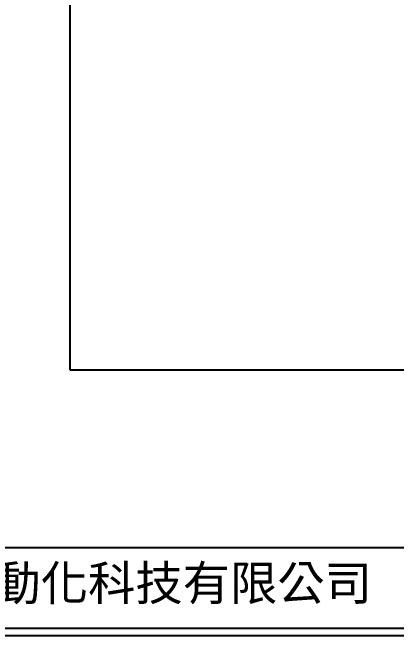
# Model space of a CAD drawing. Extents: x 10 to 297, y 3 to 207.
# Drawn here: x 76.4 to 142.9, y 3 to 110.8 of the extents above; entities that cross this region are included whole.
import ezdxf

# ---------------------------------------------------------------- set-up
doc = ezdxf.new("R2010")
doc.units = 0
doc.layers.add('圖框層', color=7, linetype='CONTINUOUS')
doc.layers.add('標尺寸層', color=3, linetype='CONTINUOUS')
doc.styles.add('STSL', font='KAIU.TTF')

msp = doc.modelspace()

# ---------------------------------------------------------------- linework, layer by layer
at = {"layer": '圖框層', "color": 7}
for p, q in [((11.25, 18.25), (295.75, 18.25)), ((11.25, 4.25), (295.75, 4.25)), ((10, 3), (297, 3))]:
    msp.add_line(p, q, dxfattribs=at)
at = {"layer": '標尺寸層', "color": 7}
for p, q in [((86.4, 48.91), (86.4, 129.12)), ((292.73, 48.91), (86.4, 48.91))]:
    msp.add_line(p, q, dxfattribs=at)

# ---------------------------------------------------------------- texts
at = {"layer": '圖框層', "color": 4, "style": 'STSL'}
msp.add_text('泓陞自動化科技有限公司', height=6, dxfattribs=at).set_placement((48.6, 9.08))

doc.saveas('drawing.dxf')
